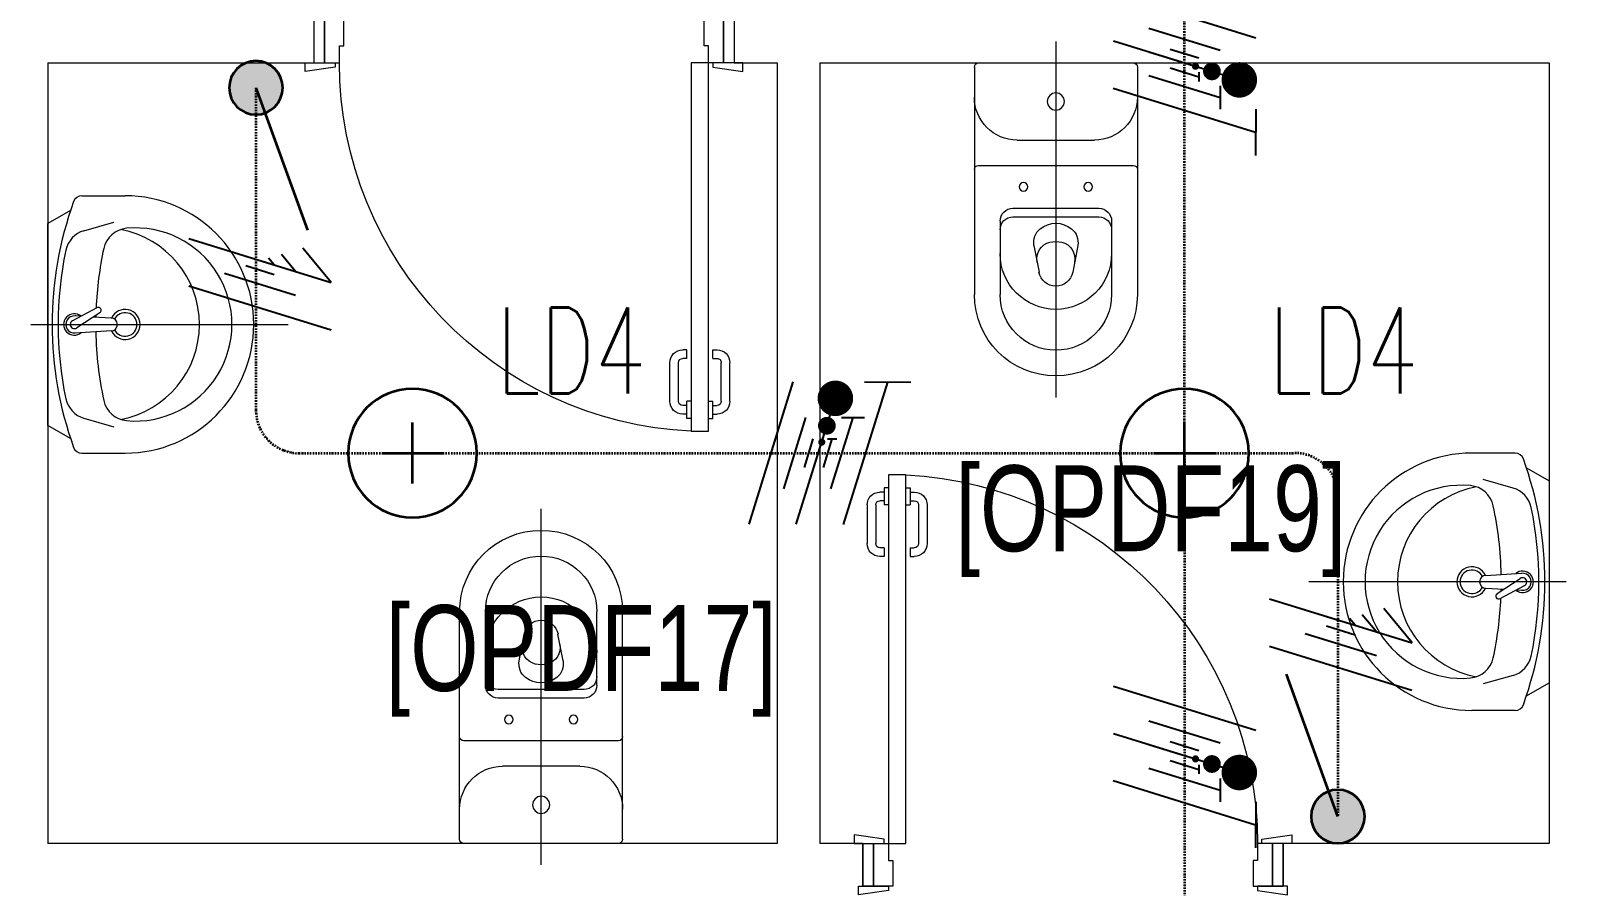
# Model space of a CAD drawing. Extents: x -12260 to 57327, y -29287 to 19916.
# Drawn here: x 20336 to 23916, y -8830 to -6835 of the extents above; entities that cross this region are included whole.
import ezdxf
from ezdxf.enums import TextEntityAlignment as Align

# ---------------------------------------------------------------- set-up
doc = ezdxf.new("R2010")
doc.units = 0
doc.header["$LTSCALE"] = 0.25
doc.linetypes.add('DASHDOT', pattern=[25.4, 12.7, -6.35, 0, -6.35])
for name, color, linetype, lineweight in [('01-First Floor$0$72_EGR_BASE_TEXT', 252, 'Continuous', 5), ('01-First Floor$0$SANIT', 250, 'Continuous', 5), ('01-First Floor$0$Walls', 251, 'Continuous', 5), ('01-First Floor$0$Wooden Joinery', 251, 'Continuous', 5), ('E-LITE-CIRC-NUMB', 6, 'Continuous', 25), ('E-LITE-CLNG @ 100', 150, 'Continuous', 35), ('E-LITE-CLNG-CNDT', 6, 'DASHDOT', 35), ('E-LITE-CTRL', 6, 'Continuous', 25), ('E-LITE-IDEN', 6, 'Continuous', 25), ('E-LITE-SWCH @ 100', 3, 'Continuous', 35), ('E-POWR-WIRE', 6, 'Continuous', 25), ('E-POWR-WIRE @ 100', 6, 'Continuous', 25), ('E-POWR-WIRE @ 20', 6, 'Continuous', 25), ('E-POWR-WIRE @ 50', 6, 'Continuous', 25)]:
    doc.layers.add(name, color=color, linetype=linetype, lineweight=lineweight)
doc.styles.add('01-First Floor$0$X3G_ENTITY_9F38', font='swisscl.ttf', dxfattribs={"height": 0.2})
doc.styles.add('DC_SIMPLEX', font='SIMPLEX.shx', dxfattribs={"width": 0.7})

# ---------------------------------------------------------------- blocks, each defined once
blk = doc.blocks.new('01-First Floor$0$A$C72370EFE')
at = {"layer": '01-First Floor$0$Wooden Joinery'}
for p, q in [((-0.01, -0.03), (-0.01, -0.07)), ((0, -0.03), (-0.01, -0.03)), ((0.04, -0.03), (0.05, -0.03)), ((0.05, -0.03), (0.05, -0.07)), ((-0.05, -0.07), (-0.05, -0.16)), ((-0.03, -0.07), (-0.03, -0.16)), ((-0.01, -0.04), (-0.02, -0.04)), ((-0.01, -0.06), (-0.02, -0.06)), ((0, -0.07), (-0.01, -0.07)), ((0.04, -0.07), (0.05, -0.07)), ((0.05, -0.04), (0.06, -0.04)), ((0.05, -0.06), (0.06, -0.06)), ((0.07, -0.07), (0.07, -0.16)), ((0.09, -0.07), (0.09, -0.16)), ((-0.01, -0.17), (-0.02, -0.17)), ((-0.01, -0.17), (-0.01, -0.19)), ((0.05, -0.17), (0.06, -0.17)), ((0.05, -0.17), (0.05, -0.19)), ((-0.01, -0.19), (-0.02, -0.19)), ((0.05, -0.19), (0.06, -0.19))]:
    blk.add_line(p, q, dxfattribs=at)
for centre, radius, start, end in [((-0.02, -0.07), 0.03, 90, 180), ((-0.02, -0.07), 0.01, 90, 180), ((0.06, -0.07), 0.03, 0, 90), ((0.06, -0.07), 0.01, 0, 90), ((-0.02, -0.16), 0.03, 180, 270), ((-0.02, -0.16), 0.01, 180, 270), ((0.06, -0.16), 0.01, 270, 0), ((0.06, -0.16), 0.03, 270, 0)]:
    blk.add_arc(centre, radius, start, end, dxfattribs=at)
blk = doc.blocks.new('01-First Floor$0$A$C5DAD61B4')
at = {"layer": '01-First Floor$0$Wooden Joinery'}
for points in [[(80, 959.1), (80, 969.1), (10, 979.1), (10, 959.1)], [(940, 959.1), (940, 969.1), (1010, 979.1), (1010, 959.1)], [(70, 859.1), (70, 849.1), (0, 839.1), (0, 859.1)], [(120, 859.1), (120, 0), (80, 0), (80, 859.1)], [(950, 859.1), (950, 849.1), (1020, 839.1), (1020, 859.1)]]:
    blk.add_lwpolyline(points, close=True, dxfattribs=at)
for points in [[(45, 859.1), (45, 959.1), (20, 959.1), (20, 859.1), (45, 859.1)], [(45, 859.1), (80, 859.1), (80, 899.1), (90, 899.1), (90, 959.1), (45, 959.1), (45, 859.1)], [(975, 859.1), (940, 859.1), (940, 899.1), (930, 899.1), (930, 959.1), (975, 959.1), (975, 859.1)], [(975, 859.1), (975, 959.1), (1000, 959.1), (1000, 859.1), (975, 859.1)]]:
    blk.add_lwpolyline(points, dxfattribs=at)
blk.add_arc((80, 859.1), 860, 272.666, 0, dxfattribs=at)
at = {"layer": '01-First Floor$0$Wooden Joinery', "xscale": 999.9999999998854, "yscale": 999.9999999998854, "zscale": 999.9999999998854, "rotation": 180}
blk.add_blockref('01-First Floor$0$A$C72370EFE', (120, 0), dxfattribs=at)
blk = doc.blocks.new('01-First Floor$0$lav-manta 60')
at = {"layer": '01-First Floor$0$SANIT'}
for p, q in [((0, 0.04), (0, -0.56)), ((-0.2658, -0.0529), (-0.2358, 0)), ((-0.2358, 0), (0.2358, 0)), ((0.2658, -0.0529), (0.2358, 0)), ((-0.015, -0.1473), (-0.0199, -0.064)), ((0.0274, -0.121), (-0.0078, -0.0673)), ((0.0389, -0.1142), (0.0087, -0.0575)), ((0.0191, -0.077), (0.0199, -0.064)), ((-0.3, -0.0789), (-0.3, -0.18)), ((-0.2185, -0.0841), (-0.2383, -0.1537)), ((0.015, -0.1473), (0.0174, -0.1057)), ((0.2185, -0.0841), (0.2383, -0.1537)), ((0.3, -0.0789), (0.3, -0.18))]:
    blk.add_line(p, q, dxfattribs=at)
for centre, radius, start, end in [((0, -0.8557), 0.8457, 70.1771, 109.8229), ((0, -0.8696), 0.8457, 78.1914, 101.8086), ((-0.28, -0.0789), 0.02, 109.8229, 180), ((-0.1608, -0.1006), 0.06, 101.8086, 164.0794), ((0, -0.0617), 0.025, 320.7474, 220.368), ((0, -0.0617), 0.02, 353.2671, 186.682), ((0, -0.0617), 0.00966, 25.4127, 215.9577), ((0.1608, -0.1006), 0.06, 15.9206, 78.1914), ((0.28, -0.0789), 0.02, 0, 70.1771), ((-0.1645, -0.189), 0.06, 102.0883, 174.8142), ((0, -0.9572), 0.8457, 91.1572, 102.0883), ((0, -0.9572), 0.8457, 88.5486, 88.844), ((0.0332, -0.1176), 0.00666, 210.6852, 30.6852), ((0, -0.9572), 0.8457, 77.9117, 87.4274), ((0.1645, -0.189), 0.06, 5.1858, 77.9117), ((0, -0.1282), 0.2252, 190.6097, 349.3903), ((0, -0.18), 0.035, 115.3106, 64.6894), ((0, -0.18), 0.0275, 117.1496, 62.8504), ((0, -0.1473), 0.015, 180, 0), ((0, -0.18), 0.3, 180, 0), ((0, -0.2039), 0.2252, 174.8142, 5.1858)]:
    blk.add_arc(centre, radius, start, end, dxfattribs=at)
blk = doc.blocks.new('01-First Floor$0$WC manta')
at = {"layer": '01-First Floor$0$SANIT'}
for p, q in [((-0.13, 0.18), (-0.13, -0.18)), ((-0.12, 0.19), (0.41, 0.19)), ((0.109, 0.18), (0.109, -0.18)), ((0.239, 0.13), (0.41, 0.13)), ((0.05, 0.09), (0.05, -0.09)), ((0.209, 0.1), (0.209, -0.1)), ((0.229, 0.1), (0.229, -0.1)), ((0.2955, 0.051), (0.3581, 0.0393)), ((-0.18, 0), (0.65, 0)), ((0.2955, -0.051), (0.3581, -0.0393)), ((0.239, -0.13), (0.41, -0.13)), ((-0.12, -0.19), (0.41, -0.19))]:
    blk.add_line(p, q, dxfattribs=at)
for centre, radius in [((0.159, 0.0752), 0.01), ((-0.04, 0), 0.02), ((0.159, -0.0753), 0.01)]:
    blk.add_circle(centre, radius, dxfattribs=at)
for centre, radius, start, end in [((-0.12, 0.18), 0.01, 90, 180), ((-0.05, 0.09), 0.1, 0, 90), ((0.119, 0.18), 0.01, 90, 180), ((0.41, 0), 0.19, 270, 90), ((0.239, 0.1), 0.03, 90, 180), ((0.259, 0.1), 0.03, 90, 180), ((0.3147, 0), 0.13, 270, 90), ((0.41, 0), 0.13, 270, 90), ((0.3029, 0), 0.0588, 141.525, 218.475), ((0.2882, 0.0117), 0.04, 79.4289, 141.525), ((0.3271, 0.0044), 0.04, 79.4289, 166.4176), ((0.3507, 0), 0.04, 280.5711, 79.4289), ((0.3454, 0), 0.0588, 166.4176, 193.5824), ((0.3271, -0.0044), 0.04, 193.5824, 280.5711), ((0.2882, -0.0117), 0.04, 218.475, 280.5711), ((-0.05, -0.09), 0.1, 270, 0), ((0.239, -0.1), 0.03, 180, 270), ((0.259, -0.1), 0.03, 180, 270), ((-0.12, -0.18), 0.01, 180, 270), ((0.119, -0.18), 0.01, 180, 270)]:
    blk.add_arc(centre, radius, start, end, dxfattribs=at)
blk = doc.blocks.new('01-First Floor')
at = {"layer": '01-First Floor$0$Walls'}
for p, q in [((20376, -6910), (20376, -8730)), ((20376, -6910), (20996, -6910)), ((21976, -6910), (22076, -6910)), ((22076, -6910), (22076, -8730)), ((22176, -6910), (23876, -6910)), ((22176, -6910), (22176, -8730)), ((23876, -6910), (23876, -8730)), ((22076, -8730), (20376, -8730)), ((22276, -8730), (22176, -8730)), ((22276, -8730), (22276, -8830)), ((22276, -8830, 0.1), (22276, -8730, 0.1)), ((23876, -8730), (23256, -8730)), ((23256, -8730), (23256, -8830)), ((23256, -8830), (23256, -8730))]:
    blk.add_line(p, q, dxfattribs=at)
at = {"layer": '01-First Floor$0$SANIT'}
for name, p, xscale, yscale, zscale, rotation in [('01-First Floor$0$WC manta', (22726, -7040), -999.9999999999995, 999.9999999999995, 999.9999999999995, 90), ('01-First Floor$0$lav-manta 60', (20376, -7520), 1000.000000000223, 1000.000000000223, 1000.000000000223, 89.99999999999999), ('01-First Floor$0$lav-manta 60', (23876, -8120), 1000.000000000223, 1000.000000000223, 1000.000000000223, 270), ('01-First Floor$0$WC manta', (21526, -8600), -999.9999999999995, 999.9999999999995, 999.9999999999995, 270)]:
    blk.add_blockref(name, p, dxfattribs=dict(at, xscale=xscale, yscale=yscale, zscale=zscale, rotation=rotation))
at = {"layer": '01-First Floor$0$Wooden Joinery', "xscale": -1}
blk.add_blockref('01-First Floor$0$A$C5DAD61B4', (21996, -7769.1), dxfattribs=at)
at = {"layer": '01-First Floor$0$Wooden Joinery', "xscale": -1, "rotation": 180}
blk.add_blockref('01-First Floor$0$A$C5DAD61B4', (22256, -7870.9), dxfattribs=at)
at = {"layer": '01-First Floor$0$72_EGR_BASE_TEXT', "char_height": 200, "attachment_point": 2, "style": '01-First Floor$0$X3G_ENTITY_9F38'}
for s, insert in [('[OPDF19]', (22947.7, -7848.6, 0)), ('[OPDF17]', (21619.4, -8174.4, 0))]:
    blk.add_mtext(s, dxfattribs=dict(at, insert=insert))
blk = doc.blocks.new('DC_LT-CL-Point')
for p, q in [((0, -0.711), (0, 0.711)), ((0.711, 0), (-0.711, 0))]:
    blk.add_line(p, q)
blk.add_circle((0, 0), 1.5)
at = {"layer": 'E-LITE-CIRC-NUMB', "style": 'DC_SIMPLEX', "width": 0.7, "flags": 8}
blk.add_attdef('CIRCUIT', text='', height=2, rotation=360, dxfattribs=at).set_placement((-3.364, 1.5), align=Align.RIGHT)
at = {"layer": 'E-LITE-CTRL', "style": 'DC_SIMPLEX', "width": 0.7, "flags": 8}
blk.add_attdef('CONTROL', (3.364, -3.498), '', height=2, rotation=360, dxfattribs=at)
at = {"layer": 'E-LITE-IDEN', "style": 'DC_SIMPLEX', "width": 0.7, "flags": 8}
blk.add_attdef('TYPE', (3.364, 1.5), '', height=2, rotation=360, dxfattribs=at)
blk = doc.blocks.new('*U34')
blk.add_hatch(color=256).paths.add_polyline_path([(-0.625, -0.625, 1), (0.625, -0.625, 1)])
blk.add_line((0, -0.625), (-1.2, -3.947))
blk.add_circle((0, -0.625), 0.625)
at = {"layer": 'E-LITE-CTRL', "style": 'DC_SIMPLEX', "width": 0.7, "flags": 8}
blk.add_attdef('CONTROL', (-26.627, -10.116), '', height=2, rotation=360, dxfattribs=at)
at = {"layer": 'E-LITE-IDEN', "style": 'DC_SIMPLEX', "width": 0.7, "flags": 8}
blk.add_attdef('TYPE', text='', height=2, rotation=360, dxfattribs=at).set_placement((-31.991, -10.116), align=Align.RIGHT)
blk = doc.blocks.new('*U38')
blk.add_hatch(color=256).paths.add_polyline_path([(0.625, 0.625, 1), (-0.625, 0.625, 1)])
blk.add_line((0, 0.625), (1.2, 3.947))
blk.add_circle((0, 0.625), 0.625)
at = {"layer": 'E-LITE-CTRL', "style": 'DC_SIMPLEX', "width": 0.7, "flags": 8}
blk.add_attdef('CONTROL', (-26.627, -10.116), '', height=2, rotation=360, dxfattribs=at)
at = {"layer": 'E-LITE-IDEN', "style": 'DC_SIMPLEX', "width": 0.7, "flags": 8}
blk.add_attdef('TYPE', text='', height=2, rotation=360, dxfattribs=at).set_placement((-31.991, -10.116), align=Align.RIGHT)
blk = doc.blocks.new('*U44')
for p, q in [((-1.658, 1.617), (1.663, 0.587)), ((-1.66, 0.515), (1.66, -0.515)), ((-1.663, -0.587), (1.658, -1.617)), ((1.659, -1.078), (1.657, -2.157))]:
    blk.add_line(p, q)
at = {"const_width": 0.414}
blk.add_lwpolyline([(1.278, -0.19, 1), (1.277, -0.604, 1)], format="xyb", close=True, dxfattribs=at)
blk = doc.blocks.new('*U653')
at = {"layer": 'E-POWR-WIRE @ 100', "xscale": 100, "yscale": 100, "zscale": 100}
blk.add_blockref('*U44', (23026, -6910), dxfattribs=at)
at = {"layer": 'E-POWR-WIRE @ 20', "xscale": 20, "yscale": 20, "zscale": 20}
blk.add_blockref('*U44', (23026, -6910), dxfattribs=at)
at = {"layer": 'E-POWR-WIRE @ 50', "xscale": 50, "yscale": 50, "zscale": 50}
blk.add_blockref('*U44', (23026, -6910), dxfattribs=at)
blk = doc.blocks.new('*U654')
at = {"layer": 'E-POWR-WIRE @ 100', "xscale": 100, "yscale": 100, "zscale": 100}
blk.add_blockref('*U44', (23026, -8525), dxfattribs=at)
at = {"layer": 'E-POWR-WIRE @ 20', "xscale": 20, "yscale": 20, "zscale": 20}
blk.add_blockref('*U44', (23026, -8525), dxfattribs=at)
at = {"layer": 'E-POWR-WIRE @ 50', "xscale": 50, "yscale": 50, "zscale": 50}
blk.add_blockref('*U44', (23026, -8525), dxfattribs=at)
blk = doc.blocks.new('*U45')
for p, q in [((-1.617, -1.658), (-0.587, 1.663)), ((-0.515, -1.66), (0.515, 1.66)), ((0.587, -1.663), (1.617, 1.658)), ((1.078, 1.659), (2.157, 1.657))]:
    blk.add_line(p, q)
at = {"const_width": 0.414}
blk.add_lwpolyline([(0.19, 1.278, 1), (0.604, 1.277, 1)], format="xyb", close=True, dxfattribs=at)
blk = doc.blocks.new('*U667')
at = {"layer": 'E-POWR-WIRE @ 100', "xscale": 100, "yscale": 100, "zscale": 100}
blk.add_blockref('*U45', (22172.3, -7820), dxfattribs=at)
at = {"layer": 'E-POWR-WIRE @ 20', "xscale": 20, "yscale": 20, "zscale": 20}
blk.add_blockref('*U45', (22172.3, -7820), dxfattribs=at)
at = {"layer": 'E-POWR-WIRE @ 50', "xscale": 50, "yscale": 50, "zscale": 50}
blk.add_blockref('*U45', (22172.3, -7820), dxfattribs=at)
blk = doc.blocks.new('*U46')
for p, q in [((-1.66, 0.515), (1.66, -0.515)), ((1.66, -0.515), (1.001, 0.287)), ((-1.663, -0.587), (1.658, -1.617))]:
    blk.add_line(p, q)
blk = doc.blocks.new('*U685')
at = {"layer": 'E-POWR-WIRE @ 100', "xscale": 100, "yscale": 100, "zscale": 100}
blk.add_blockref('*U46', (20870.7, -7371), dxfattribs=at)
at = {"layer": 'E-POWR-WIRE @ 20', "xscale": 20, "yscale": 20, "zscale": 20}
blk.add_blockref('*U46', (20870.7, -7371), dxfattribs=at)
at = {"layer": 'E-POWR-WIRE @ 50', "xscale": 50, "yscale": 50, "zscale": 50}
blk.add_blockref('*U46', (20870.7, -7371), dxfattribs=at)
blk = doc.blocks.new('*U686')
at = {"layer": 'E-POWR-WIRE @ 100', "xscale": 100, "yscale": 100, "zscale": 100}
blk.add_blockref('*U46', (23390.3, -8211.2), dxfattribs=at)
at = {"layer": 'E-POWR-WIRE @ 20', "xscale": 20, "yscale": 20, "zscale": 20}
blk.add_blockref('*U46', (23390.3, -8211.2), dxfattribs=at)
at = {"layer": 'E-POWR-WIRE @ 50', "xscale": 50, "yscale": 50, "zscale": 50}
blk.add_blockref('*U46', (23390.3, -8211.2), dxfattribs=at)

msp = doc.modelspace()

# ---------------------------------------------------------------- linework, layer by layer
at = {"layer": 'E-LITE-CLNG-CNDT'}
for points in [[(23026, -7820), (23026, -6209.9)], [(23026, -7820), (23026, -9230)]]:
    msp.add_lwpolyline(points, dxfattribs=at)
msp.add_lwpolyline([(20861.1, -6968), (20861.1, -7720, 0.414214), (20961.1, -7820), (23283.5, -7820, -0.414214), (23383.5, -7920), (23383.5, -8667.3)], format="xyb", dxfattribs=at)

# ---------------------------------------------------------------- block references
at = {"layer": 'E-LITE-CLNG @ 100'}
ref = msp.add_blockref('DC_LT-CL-Point', (21226, -7820), dxfattribs=dict(at, xscale=-99.99999999999999, yscale=99.99999999999999, zscale=99.99999999999999))
ref.add_attrib('TYPE', 'LD4', (21422.4, -7680.7), dxfattribs={"layer": 'E-LITE-IDEN', "height": 200, "style": 'DC_SIMPLEX', "width": 0.7, "flags": 8})
ref = msp.add_blockref('DC_LT-CL-Point', (23026, -7820), dxfattribs=dict(at, xscale=-99.99999999999999, yscale=99.99999999999999, zscale=99.99999999999999))
ref.add_attrib('TYPE', 'LD4', (23222.4, -7680.7), dxfattribs={"layer": 'E-LITE-IDEN', "height": 200, "style": 'DC_SIMPLEX', "width": 0.7, "flags": 8})
at = {"layer": 'E-LITE-CLNG-CNDT'}
msp.add_blockref('01-First Floor', (0, 0), dxfattribs=at)
at = {"layer": 'E-LITE-SWCH @ 100', "xscale": -100, "yscale": 100, "zscale": 100}
for name, p in [('*U34', (20861.1, -6905.5)), ('*U38', (23383.5, -8729.8))]:
    msp.add_blockref(name, p, dxfattribs=at)
at = {"layer": 'E-POWR-WIRE'}
for name in ['*U653', '*U685', '*U667', '*U686', '*U654']:
    msp.add_blockref(name, (0, 0), dxfattribs=at)

doc.saveas('drawing.dxf')
